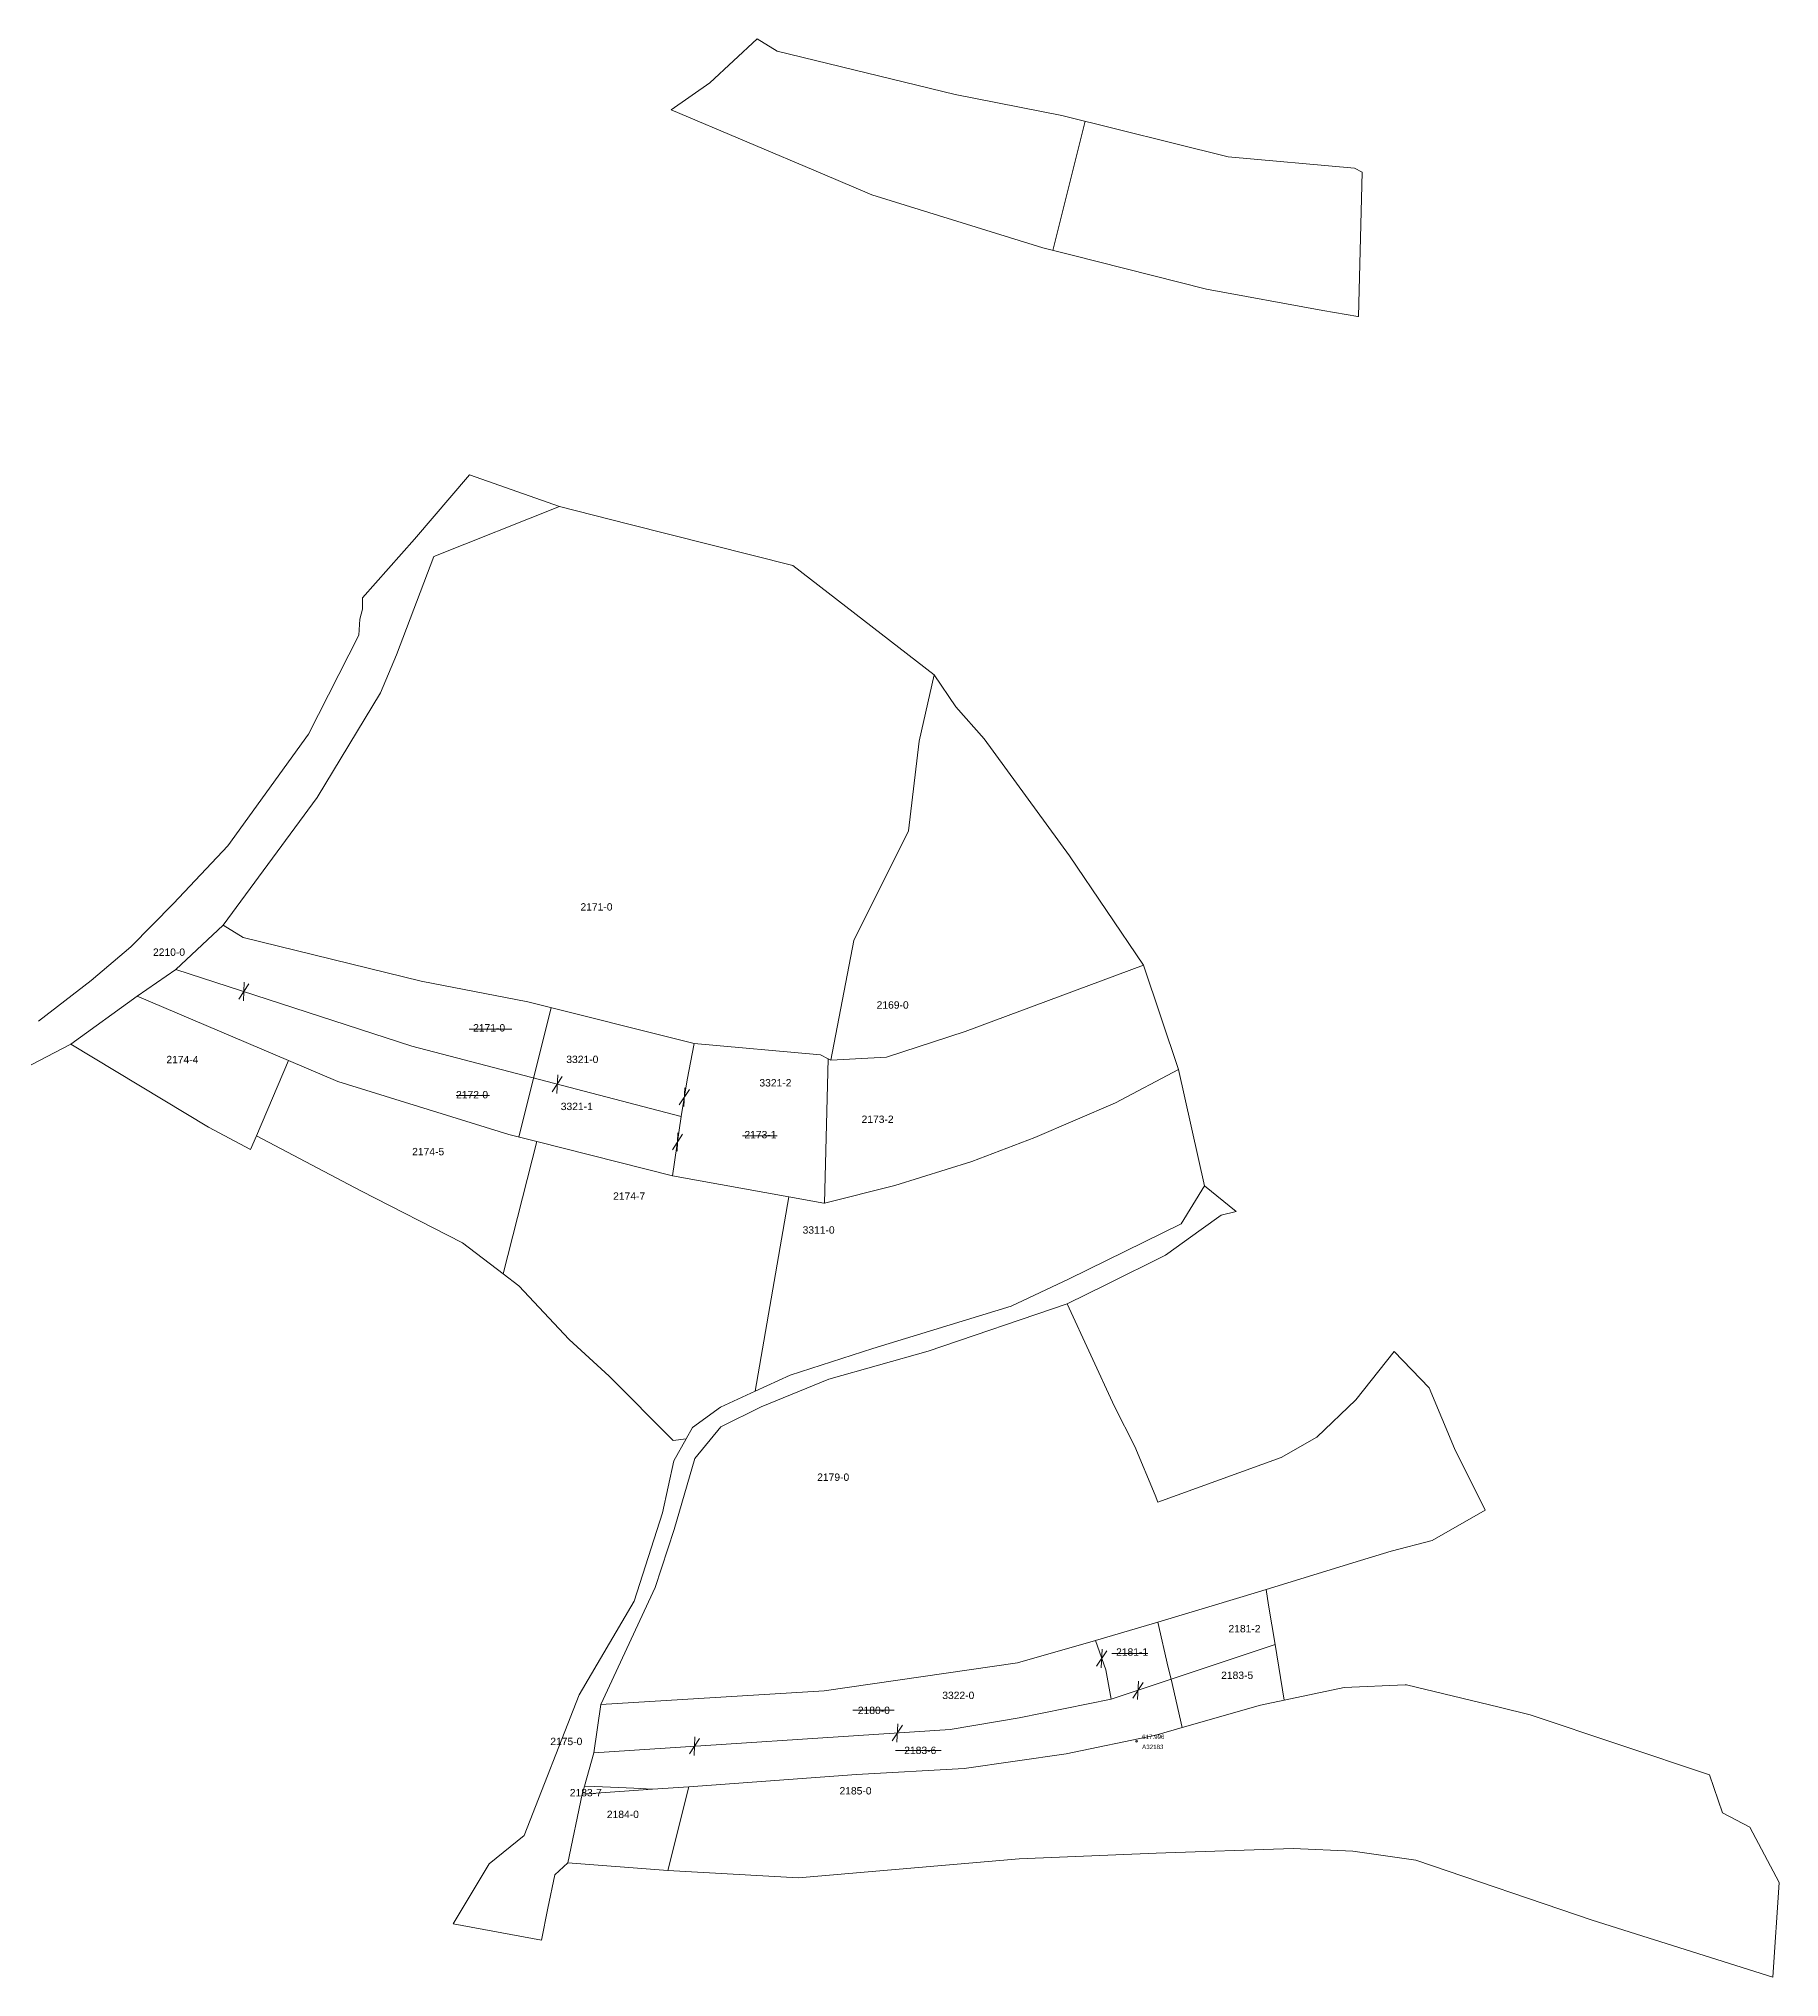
# Model space of a CAD drawing. Header units: metres. Extents: x 7511813 to 7512681, y 4687070 to 4687670.
# Drawn here: x 7512209 to 7512681, y 4687144 to 4687670 of the extents above; entities that cross this region are included whole.
import ezdxf

# ---------------------------------------------------------------- set-up
doc = ezdxf.new("R2010")
doc.units = ezdxf.units.M
for name, color, linetype, lineweight in [('Matjet', 210, 'Continuous', 0), ('Ndarjet', 1, 'Continuous', 0), ('Nr-Baz', 250, 'Continuous', 0), ('Nr-Kojshi', 251, 'Continuous', 0), ('Nr-Ri', 1, 'Continuous', 0), ('Parc-Baz', 7, 'Continuous', 0), ('Parc-Kojshi', 251, 'Continuous', 0), ('Parc-Re', 1, 'Continuous', 0)]:
    doc.layers.add(name, color=color, linetype=linetype, lineweight=lineweight)
doc.styles.get("Standard").update_dxf_attribs({"font": 'arial.ttf'})

# ---------------------------------------------------------------- blocks, each defined once
blk = doc.blocks.new('*U4', base_point=(7512506.83, 4687207.7, 618))
at = {"layer": 'Matjet', "linetype": 'ByBlock', "lineweight": -2}
blk.add_line((7512506.83, 4687207.7, 618), (7512506.83, 4687207.7, 618), dxfattribs=at)
blk.add_circle((7512506.83, 4687207.7, 618), 0.25, dxfattribs=at)
at = {"layer": 'Matjet', "linetype": 'ByBlock', "char_height": 1.2}
for s, insert, attachment_point in [('617.996', (7512508.33, 4687208.9, 618), 4), ('A32183', (7512508.33, 4687206.79, 618), 1)]:
    blk.add_mtext(s, dxfattribs=dict(at, insert=insert, attachment_point=attachment_point))

msp = doc.modelspace()

# ---------------------------------------------------------------- linework, layer by layer
at = {"layer": 'Ndarjet', "flags": 128}
for points in [[(7512484.08, 4687612.43), (7512492.83, 4687647.52)], [(7512339.09, 4687371.76), (7512347.85, 4687406.85)]]:
    msp.add_lwpolyline(points, dxfattribs=at)
at = {"layer": 'Parc-Baz', "flags": 128}
for points in [[(7512383.22, 4687377.3), (7512310.05, 4687396.42), (7512245.99, 4687417.24), (7512258.84, 4687429.22), (7512264.28, 4687425.89), (7512312.56, 4687414.07), (7512341.56, 4687408.42), (7512386.74, 4687397.15), (7512384.82, 4687387.24), (7512383.22, 4687377.3)], [(7512380.82, 4687361.2), (7512343.96, 4687370.53), (7512336.43, 4687372.43), (7512289.96, 4687386.83), (7512276.57, 4687392.52), (7512235.52, 4687409.95), (7512245.99, 4687417.24), (7512310.05, 4687396.42), (7512383.22, 4687377.3), (7512380.82, 4687361.2)], [(7512423.09, 4687392.98), (7512422.07, 4687353.82), (7512421.92, 4687353.78), (7512412.44, 4687355.49), (7512380.82, 4687361.2), (7512383.22, 4687377.3), (7512384.82, 4687387.24), (7512386.74, 4687397.15), (7512420.99, 4687394.07), (7512423.09, 4687392.98)], [(7512512.55, 4687240.08), (7512515.43, 4687227.76), (7512516.17, 4687224.55), (7512499.91, 4687219.1), (7512498.43, 4687227.1), (7512495.66, 4687235.04), (7512512.55, 4687240.08)], [(7512499.91, 4687219.1), (7512474.95, 4687214.09), (7512456.22, 4687210.89), (7512359.45, 4687204.62), (7512361.41, 4687217.68), (7512422.04, 4687221.45), (7512474.53, 4687228.98), (7512495.66, 4687235.04), (7512498.43, 4687227.1), (7512499.91, 4687219.1)], [(7512516.17, 4687224.55), (7512519.21, 4687211.44), (7512512.04, 4687209.39), (7512487.74, 4687204.27), (7512460.05, 4687200.29), (7512430.81, 4687198.69), (7512385.27, 4687195.37), (7512375.36, 4687194.67), (7512370.34, 4687194.95), (7512359.75, 4687195.46), (7512356.91, 4687195.57), (7512359.45, 4687204.62), (7512456.22, 4687210.89), (7512474.95, 4687214.09), (7512499.91, 4687219.1), (7512516.17, 4687224.55)]]:
    msp.add_lwpolyline(points, dxfattribs=at)
at = {"layer": 'Parc-Kojshi', "flags": 128}
for points in [[(7512208.74, 4687403.22), (7512223.01, 4687414.24), (7512233.74, 4687423.38), (7512245.39, 4687435.15), (7512260.12, 4687450.8), (7512282.03, 4687481.14), (7512295.71, 4687507.96), (7512295.91, 4687512.31), (7512296.71, 4687515.01), (7512296.63, 4687518.1), (7512310.77, 4687534.01), (7512325.73, 4687551.5), (7512350.17, 4687542.93), (7512316.08, 4687529.3), (7512305.92, 4687502.69), (7512301.59, 4687492.34), (7512284.35, 4687463.92), (7512258.84, 4687429.22), (7512245.99, 4687417.24), (7512235.52, 4687409.95), (7512217.47, 4687396.95), (7512187.19, 4687381.18)], [(7512350.17, 4687542.93), (7512368.96, 4687538.09), (7512413.48, 4687526.89), (7512451.85, 4687497.21), (7512447.82, 4687479.17), (7512444.86, 4687454.89), (7512430.02, 4687425.14), (7512423.83, 4687392.6), (7512423.09, 4687392.98), (7512420.99, 4687394.07), (7512386.74, 4687397.15), (7512341.56, 4687408.42), (7512312.56, 4687414.07), (7512264.28, 4687425.89), (7512258.84, 4687429.22), (7512284.35, 4687463.92), (7512301.59, 4687492.34), (7512305.92, 4687502.69), (7512316.08, 4687529.3), (7512350.17, 4687542.93)], [(7512451.85, 4687497.21), (7512457.78, 4687488.52), (7512465.44, 4687479.83), (7512488.59, 4687448.11), (7512508.69, 4687418.4), (7512460.26, 4687400.4), (7512438.92, 4687393.43), (7512423.83, 4687392.6), (7512430.02, 4687425.14), (7512444.86, 4687454.89), (7512447.82, 4687479.17), (7512451.85, 4687497.21)], [(7512422.07, 4687353.82), (7512423.09, 4687392.98), (7512423.83, 4687392.6), (7512438.92, 4687393.43), (7512460.26, 4687400.4), (7512508.69, 4687418.4), (7512518.22, 4687390.1), (7512501.11, 4687381.07), (7512479.18, 4687371.59), (7512462.08, 4687365.09), (7512441.2, 4687358.57), (7512422.07, 4687353.82)], [(7512276.57, 4687392.52), (7512267.88, 4687372.04), (7512266.31, 4687368.35), (7512254.83, 4687374.39), (7512217.47, 4687396.95), (7512235.52, 4687409.95), (7512276.57, 4687392.52)], [(7512343.96, 4687370.53), (7512334.87, 4687334.57), (7512323.81, 4687342.98), (7512296.23, 4687357.15), (7512267.88, 4687372.04), (7512276.57, 4687392.52), (7512289.96, 4687386.83), (7512336.43, 4687372.43), (7512343.96, 4687370.53)], [(7512403.3, 4687302.78), (7512412.44, 4687355.49), (7512421.92, 4687353.78), (7512422.07, 4687353.82), (7512441.2, 4687358.57), (7512462.08, 4687365.09), (7512479.18, 4687371.59), (7512501.11, 4687381.07), (7512518.22, 4687390.1), (7512525.27, 4687358.49), (7512518.91, 4687348.2), (7512488.54, 4687333.25), (7512472.78, 4687325.82), (7512435.25, 4687314.31), (7512412.77, 4687307.12), (7512403.3, 4687302.78)], [(7512412.44, 4687355.49), (7512403.3, 4687302.78), (7512393.83, 4687298.44), (7512386.29, 4687292.85), (7512384.58, 4687289.84), (7512380.99, 4687289.36), (7512363.68, 4687306.86), (7512352.78, 4687316.74), (7512339.08, 4687331.37), (7512334.87, 4687334.57), (7512343.96, 4687370.53), (7512380.82, 4687361.2), (7512412.44, 4687355.49)], [(7512525.27, 4687358.49), (7512533.87, 4687351.57), (7512529.75, 4687350.54), (7512524.39, 4687346.66), (7512514.68, 4687339.69), (7512498.69, 4687331.69), (7512487.96, 4687326.43), (7512450.2, 4687313.66), (7512423.28, 4687306.02), (7512404.89, 4687298.48), (7512393.92, 4687293.11), (7512386.87, 4687284.46), (7512381.28, 4687265.2), (7512376.14, 4687249.43), (7512361.41, 4687217.68), (7512359.45, 4687204.62), (7512356.91, 4687195.57), (7512356.27, 4687193.32), (7512352.38, 4687174.69), (7512348.86, 4687171.5), (7512347, 4687162.42), (7512345.3, 4687153.73), (7512321.28, 4687158.12), (7512331.08, 4687174.44), (7512340.56, 4687182.09), (7512355.5, 4687220.31), (7512370.44, 4687245.77), (7512378.08, 4687269.71), (7512381.19, 4687283.85), (7512384.58, 4687289.84), (7512386.29, 4687292.85), (7512393.83, 4687298.44), (7512403.3, 4687302.78), (7512412.77, 4687307.12), (7512435.25, 4687314.31), (7512472.78, 4687325.82), (7512488.54, 4687333.25), (7512518.91, 4687348.2), (7512525.27, 4687358.49)], [(7512576.79, 4687313.54), (7512586.25, 4687303.62), (7512593.09, 4687287.21), (7512601.43, 4687270.41), (7512587.03, 4687262.2), (7512575.96, 4687259.35), (7512567.64, 4687256.83), (7512541.96, 4687248.91), (7512535.78, 4687247), (7512512.55, 4687240.08), (7512495.66, 4687235.04), (7512474.53, 4687228.98), (7512422.04, 4687221.45), (7512361.41, 4687217.68), (7512376.14, 4687249.43), (7512381.28, 4687265.2), (7512386.87, 4687284.46), (7512393.92, 4687293.11), (7512404.89, 4687298.48), (7512423.28, 4687306.02), (7512450.2, 4687313.66), (7512487.96, 4687326.43), (7512500.83, 4687298.62), (7512506.35, 4687287.69), (7512511.83, 4687274.48), (7512512.59, 4687272.63), (7512546.1, 4687284.78), (7512555.73, 4687290.28), (7512566.38, 4687300.43), (7512576.79, 4687313.54)], [(7512516.17, 4687224.55), (7512515.43, 4687227.76), (7512512.55, 4687240.08), (7512535.78, 4687247), (7512541.96, 4687248.91), (7512542.66, 4687244.66), (7512544.41, 4687234.02), (7512516.17, 4687224.55)], [(7512544.41, 4687234.02), (7512546.91, 4687218.86), (7512540.48, 4687217.5), (7512519.21, 4687211.44), (7512516.17, 4687224.55), (7512544.41, 4687234.02)], [(7512512.11, 4687177.31), (7512474.93, 4687175.83), (7512415.03, 4687170.6), (7512379.56, 4687172.63), (7512385.27, 4687195.37), (7512430.81, 4687198.69), (7512460.05, 4687200.29), (7512487.74, 4687204.27), (7512512.04, 4687209.39), (7512519.21, 4687211.44), (7512540.48, 4687217.5), (7512546.91, 4687218.86), (7512563.15, 4687222.28), (7512579.74, 4687223.07), (7512580.06, 4687223.08), (7512605.28, 4687216.97), (7512613.7, 4687214.93), (7512662.36, 4687198.63), (7512665.9, 4687188.28), (7512673.32, 4687184.4), (7512681.29, 4687169.35), (7512679.58, 4687143.66), (7512630.49, 4687159.14), (7512582.64, 4687175.48), (7512565.51, 4687177.88), (7512549.34, 4687178.57), (7512512.11, 4687177.31)], [(7512379.56, 4687172.63), (7512352.38, 4687174.69), (7512356.27, 4687193.32), (7512375.36, 4687194.67), (7512385.27, 4687195.37), (7512379.56, 4687172.63)], [(7512356.91, 4687195.57), (7512359.75, 4687195.46), (7512370.34, 4687194.95), (7512375.36, 4687194.67), (7512356.27, 4687193.32), (7512356.91, 4687195.57)]]:
    msp.add_lwpolyline(points, dxfattribs=at)
at = {"layer": 'Parc-Re', "flags": 128}
for points in [[(7512525.8, 4687601.87), (7512488.94, 4687611.2), (7512481.41, 4687613.1), (7512434.94, 4687627.5), (7512421.56, 4687633.19), (7512380.51, 4687650.62), (7512390.98, 4687657.91), (7512403.83, 4687669.89), (7512409.26, 4687666.56), (7512457.54, 4687654.74), (7512486.54, 4687649.09), (7512531.72, 4687637.82), (7512565.98, 4687634.74), (7512568.07, 4687633.65), (7512567.05, 4687594.48), (7512566.91, 4687594.45), (7512557.43, 4687596.16)], [(7512380.82, 4687361.2), (7512343.96, 4687370.53), (7512336.43, 4687372.43), (7512289.96, 4687386.83), (7512276.57, 4687392.52), (7512235.52, 4687409.95), (7512245.99, 4687417.24), (7512258.84, 4687429.22), (7512264.28, 4687425.89), (7512312.56, 4687414.07), (7512341.56, 4687408.42), (7512386.74, 4687397.15), (7512420.99, 4687394.07), (7512423.09, 4687392.98), (7512422.07, 4687353.82), (7512421.92, 4687353.78), (7512412.44, 4687355.49)], [(7512516.17, 4687224.55), (7512519.21, 4687211.44), (7512512.04, 4687209.39), (7512487.74, 4687204.27), (7512460.05, 4687200.29), (7512430.81, 4687198.69), (7512385.27, 4687195.37), (7512375.36, 4687194.67), (7512370.34, 4687194.95), (7512359.75, 4687195.46), (7512356.91, 4687195.57), (7512359.45, 4687204.62), (7512361.41, 4687217.68), (7512422.04, 4687221.45), (7512474.53, 4687228.98), (7512495.66, 4687235.04), (7512512.55, 4687240.08), (7512515.43, 4687227.76)]]:
    msp.add_lwpolyline(points, close=True, dxfattribs=at)
for points in [[(7512263.09, 4687409.14), (7512265.86, 4687413.33)], [(7512264.59, 4687413.75), (7512264.36, 4687408.72)], [(7512325.61, 4687401.04), (7512337.24, 4687401.04)], [(7512349.66, 4687388.61), (7512349.43, 4687383.59)], [(7512322.12, 4687383.03), (7512331.18, 4687383.03)], [(7512348.16, 4687384), (7512350.92, 4687388.2)], [(7512382.68, 4687380.47), (7512385.45, 4687384.67)], [(7512384.18, 4687385.08), (7512383.95, 4687380.06)], [(7512380.81, 4687368.31), (7512383.57, 4687372.51)], [(7512382.3, 4687372.92), (7512382.07, 4687367.9)], [(7512399.87, 4687372.09), (7512409.24, 4687372.09)], [(7512495.98, 4687228.08), (7512498.74, 4687232.28)], [(7512497.47, 4687232.69), (7512497.24, 4687227.67)], [(7512500.06, 4687231.58), (7512509.9, 4687231.58)], [(7512505.81, 4687219.44), (7512508.57, 4687223.64)], [(7512507.31, 4687224.05), (7512507.07, 4687219.03)], [(7512429.75, 4687216.19), (7512441, 4687216.19)], [(7512440.49, 4687207.87), (7512443.25, 4687212.06)], [(7512441.99, 4687212.47), (7512441.76, 4687207.45)], [(7512385.44, 4687204.29), (7512388.2, 4687208.49)], [(7512386.94, 4687208.9), (7512386.71, 4687203.88)], [(7512441.38, 4687205.21), (7512453.81, 4687205.21)]]:
    msp.add_lwpolyline(points, dxfattribs=at)

# ---------------------------------------------------------------- block references
at = {"layer": 'Matjet'}
msp.add_blockref('*U4', (7512506.83, 4687207.7, 618), dxfattribs=at)

# ---------------------------------------------------------------- texts
at = {"layer": 'Nr-Baz'}
for s, p in [('2171-0', (7512326.71, 4687400.39)), ('2172-0', (7512322.08, 4687382.24)), ('2173-1', (7512400.36, 4687371.4)), ('2181-1', (7512501.26, 4687230.95)), ('2180-0', (7512431.15, 4687215.11)), ('2183-6', (7512443.75, 4687204.25))]:
    msp.add_text(s, height=2, dxfattribs=at).set_placement(p)
at = {"layer": 'Nr-Kojshi'}
for s, p in [('2171-0', (7512355.85, 4687433.22)), ('2210-0', (7512239.8, 4687420.93)), ('2169-0', (7512436.25, 4687406.6)), ('2174-4', (7512243.43, 4687391.78)), ('2173-2', (7512432.16, 4687375.57)), ('2174-5', (7512310.16, 4687366.79)), ('2174-7', (7512364.71, 4687354.71)), ('3311-0', (7512416.15, 4687345.52)), ('2179-0', (7512420.11, 4687278.41)), ('2181-2', (7512531.77, 4687237.28)), ('2183-5', (7512529.78, 4687224.63)), ('2175-0', (7512347.66, 4687206.67)), ('2183-7', (7512352.95, 4687192.77)), ('2185-0', (7512426.17, 4687193.27)), ('2184-0', (7512363.01, 4687186.87))]:
    msp.add_text(s, height=2, dxfattribs=at).set_placement(p)
at = {"layer": 'Nr-Ri'}
for s, p in [('3321-0', (7512352.01, 4687391.83)), ('3321-2', (7512404.43, 4687385.47)), ('3321-1', (7512350.5, 4687379.06)), ('3322-0', (7512454.07, 4687219.18))]:
    msp.add_text(s, height=2, dxfattribs=at).set_placement(p)

doc.saveas('drawing.dxf')
